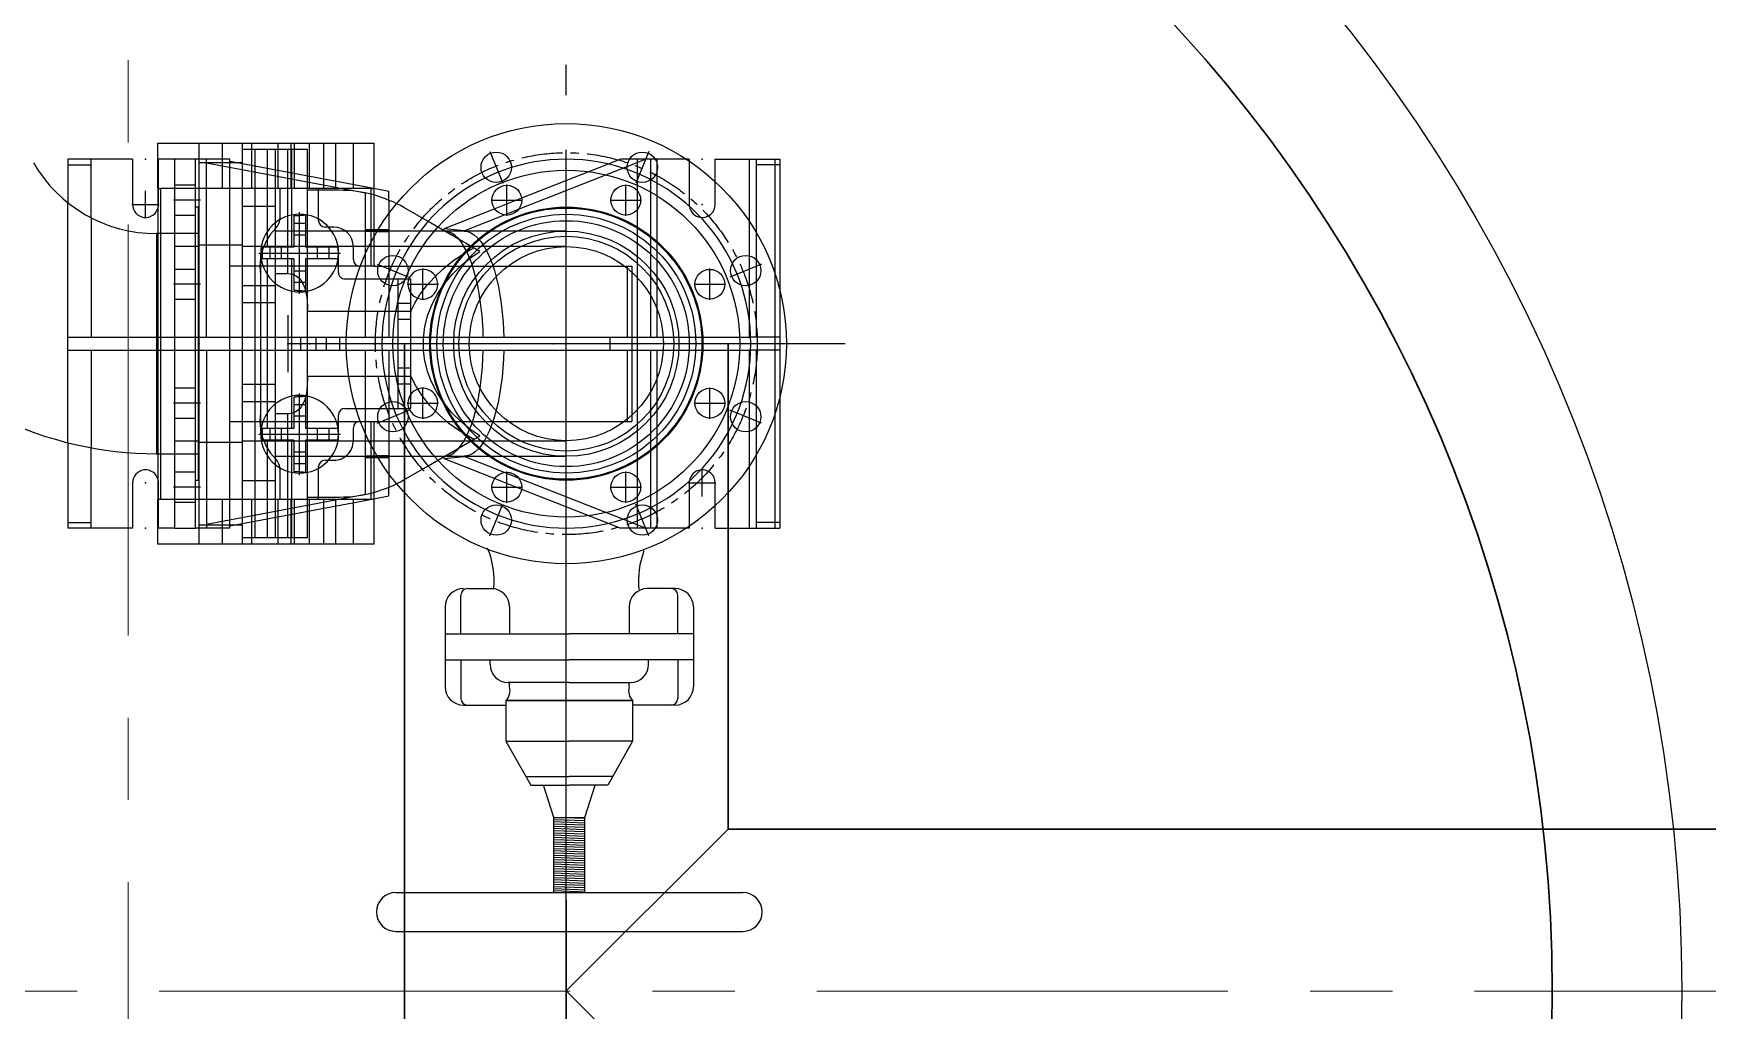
# Model space of a CAD drawing. Header units: millimetres. Extents: x 24859265 to 26550985, y 32092698 to 33532929.
# Drawn here: x 26247400 to 26248693, y 33023669 to 33024424 of the extents above; entities that cross this region are included whole.
import ezdxf

# ---------------------------------------------------------------- set-up
doc = ezdxf.new("R2010")
doc.units = ezdxf.units.MM
doc.linetypes.add('CENTER', pattern=[50.8, 31.75, -6.35, 6.35, -6.35])
doc.linetypes.add('осевая', pattern=[50.8, 31.75, -6.35, 6.35, -6.35])
for name, color, linetype in [('CL', 1, 'CENTER'), ('OUTLINE', 6, 'Continuous'), ('VIS', 7, 'Continuous')]:
    doc.layers.add(name, color=color, linetype=linetype)

msp = doc.modelspace()

# ---------------------------------------------------------------- linework, layer by layer
at = {"color": 1, "linetype": 'осевая', "lineweight": 15, "ltscale": 10}
for p, q in [((26247473.2024, 33024783.9169), (26247473.2024, 33022483.9169)), ((26245973.2024, 33023683.7967), (26248973.2024, 33023683.7967))]:
    msp.add_line(p, q, dxfattribs=at)
for p, q in [((26247496.1171, 33024338.9169), (26247663.1171, 33024338.9169)), ((26247496.1171, 33024303.9169), (26247496.1171, 33024338.9169)), ((26247528.1171, 33024028.9169), (26247528.1171, 33024338.9169)), ((26247546.1171, 33024303.9169), (26247546.1171, 33024338.9169)), ((26247561.6171, 33024028.9169), (26247561.6171, 33024338.9169)), ((26247568.6171, 33024303.9169), (26247568.6171, 33024338.9169)), ((26247589.1171, 33024303.9169), (26247589.1171, 33024338.9169)), ((26247599.1171, 33024303.9169), (26247599.1171, 33024338.9169)), ((26247601.6171, 33024303.9169), (26247601.6171, 33024338.9169)), ((26247613.1171, 33024303.9169), (26247613.1171, 33024338.9169)), ((26247624.3468, 33024303.9169), (26247624.3468, 33024338.9169)), ((26247633.6315, 33024303.9169), (26247633.6315, 33024338.9169)), ((26247647.1171, 33024303.9169), (26247647.1171, 33024338.9169)), ((26247663.1171, 33024303.9169), (26247663.1171, 33024338.9169)), ((26247476.6171, 33024326.4169), (26247426.6171, 33024326.4169)), ((26247426.6171, 33024326.4169), (26247426.6171, 33024292.8023)), ((26247444.6171, 33024281.164), (26247444.6171, 33024326.4169)), ((26247476.6171, 33024326.4169), (26247476.6171, 33024291.4169)), ((26247509.1171, 33024326.4169), (26247496.6171, 33024326.4169)), ((26247496.6171, 33024291.4169), (26247496.6171, 33024326.4169)), ((26247525.1171, 33024326.4169), (26247509.1171, 33024326.4169)), ((26247509.1171, 33024041.4169), (26247509.1171, 33024326.4169)), ((26247525.1171, 33024041.4169), (26247525.1171, 33024326.4169)), ((26247551.6171, 33024326.4169), (26247525.1171, 33024326.4169)), ((26247533.6171, 33024188.9169), (26247533.6171, 33024326.4169)), ((26247551.6171, 33024041.4169), (26247551.6171, 33024326.4169)), ((26247662.9142, 33024303.7816), (26247551.6171, 33024324.7641)), ((26247611.6171, 33024333.9169), (26247561.6171, 33024333.9169)), ((26247571.1529, 33024033.9169), (26247571.1529, 33024333.9169)), ((26247580.8122, 33024258.4169), (26247580.8122, 33024333.9169)), ((26247586.6171, 33024333.9169), (26247586.6171, 33024033.9169)), ((26247596.6171, 33024238.1848), (26247596.6171, 33024333.9169)), ((26247599.6171, 33024303.9169), (26247599.6171, 33024333.9169)), ((26247611.6171, 33024303.9169), (26247611.6171, 33024333.9169)), ((26247811.6171, 33024034.2919), (26247811.6171, 33024333.5419)), ((26247853.5142, 33024326.4169), (26247844.0539, 33024322.6761)), ((26247906.6171, 33024326.4169), (26247853.5142, 33024326.4169)), ((26247855.3108, 33024319.5529), (26247872.6694, 33024326.4169)), ((26247866.6171, 33024041.4169), (26247866.6171, 33024326.4169)), ((26247876.8357, 33024310.6165), (26247876.8357, 33024326.4169)), ((26247881.91, 33024307.8732), (26247881.91, 33024326.4169)), ((26247906.6171, 33024326.4169), (26247906.6171, 33024291.4169)), ((26247926.6171, 33024291.4169), (26247926.6171, 33024326.4169)), ((26247926.6171, 33024326.4169), (26247976.6171, 33024326.4169)), ((26247953.2171, 33024199.9073), (26247953.2171, 33024326.4169)), ((26247958.6171, 33024188.9169), (26247958.6171, 33024326.4169)), ((26247973.0171, 33024041.4169), (26247973.0171, 33024326.4169)), ((26247976.6171, 33024326.4169), (26247976.6171, 33024041.4169)), ((26247426.6171, 33024322.0305), (26247444.6171, 33024322.0305)), ((26247528.1171, 33024323.7601), (26247561.6171, 33024323.7601)), ((26247533.6171, 33024323.7277), (26247656.6171, 33024300.5389)), ((26247774.7545, 33024287.6989), (26247855.3108, 33024319.5529)), ((26247844.0539, 33024322.6761), (26247777.1069, 33024296.2036)), ((26247976.6171, 33024322.0305), (26247958.6171, 33024322.0305)), ((26247486.6171, 33024280.9169), (26247486.6171, 33024301.9169)), ((26247496.32, 33024303.9169), (26247496.1171, 33024303.9169)), ((26247496.32, 33024303.9169), (26247498.2658, 33024303.9169)), ((26247496.32, 33024063.9169), (26247496.32, 33024303.9169)), ((26247660.9684, 33024303.9169), (26247498.2658, 33024303.9169)), ((26247498.2658, 33024303.9169), (26247498.2658, 33024063.9169)), ((26247525.1171, 33024306.2825), (26247509.1171, 33024306.2825)), ((26247590.3171, 33024303.9169), (26247590.3171, 33024280.3499)), ((26247599.6171, 33024283.3108), (26247599.6171, 33024303.9169)), ((26247611.6171, 33024283.3108), (26247611.6171, 33024303.9169)), ((26247620.3171, 33024302.4169), (26247611.6171, 33024302.4169)), ((26247620.3171, 33024280.0686), (26247620.3171, 33024303.9169)), ((26247636.2389, 33024302.4169), (26247620.3171, 33024302.4169)), ((26247656.6171, 33024188.9169), (26247656.6171, 33024300.5389)), ((26247660.9684, 33024303.9169), (26247662.9142, 33024303.9169)), ((26247660.9684, 33024243.9169), (26247660.9684, 33024303.9169)), ((26247662.9142, 33024303.9169), (26247662.9142, 33024243.9169)), ((26247663.1171, 33024303.9169), (26247662.9142, 33024303.9169)), ((26247674.6171, 33024301.5753), (26247662.9142, 33024303.7816)), ((26247674.6171, 33024294.7593), (26247674.6171, 33024301.5753)), ((26247765.6951, 33024282.7075), (26247765.6951, 33024306.8575)), ((26247857.5391, 33024282.7075), (26247857.5391, 33024306.8575)), ((26247876.8357, 33024188.9169), (26247876.8357, 33024310.6165)), ((26247881.91, 33024188.9169), (26247881.91, 33024307.8732)), ((26247426.6171, 33024107.4105), (26247426.6171, 33024292.8023)), ((26247476.1171, 33024291.4169), (26247497.1171, 33024291.4169)), ((26247529.0671, 33024294.7825), (26247508.1671, 33024294.7825)), ((26247527.41, 33024289.4169), (26247525.1171, 33024289.4169)), ((26247528.1171, 33024288.7098), (26247527.41, 33024289.4169)), ((26247527.41, 33024078.4169), (26247527.41, 33024289.4169)), ((26247586.6171, 33024289.9169), (26247561.6171, 33024289.9169)), ((26247674.6171, 33024294.7593), (26247674.6171, 33024188.9169)), ((26247704.8385, 33024278.281), (26247686.2389, 33024289.0195)), ((26247756.3975, 33024288.0145), (26247717.3127, 33024272.5593)), ((26247753.6201, 33024294.7825), (26247777.7701, 33024294.7825)), ((26247777.1069, 33024296.2036), (26247756.3975, 33024288.0145)), ((26247763.9303, 33024283.4187), (26247774.7545, 33024287.6989)), ((26247845.4641, 33024294.7825), (26247869.6141, 33024294.7825)), ((26247444.6171, 33024281.164), (26247444.6171, 33024188.9169)), ((26247509.1171, 33024283.2825), (26247525.1171, 33024283.2825)), ((26247599.6171, 33024258.4169), (26247599.6171, 33024283.3108)), ((26247601.1171, 33024282.6535), (26247601.1171, 33024258.4169)), ((26247610.1171, 33024276.764), (26247601.1171, 33024276.764)), ((26247605.6171, 33024222.4169), (26247605.6171, 33024285.4169)), ((26247610.1171, 33024283.2943), (26247610.1171, 33024258.4169)), ((26247611.6171, 33024084.5231), (26247611.6171, 33024283.3108)), ((26247611.6171, 33024088.2169), (26247611.6171, 33024279.6169)), ((26247620.3171, 33024278.9169), (26247620.3171, 33024280.0686)), ((26247627.9778, 33024273.9169), (26247625.3171, 33024273.9169)), ((26247632.1171, 33024273.9169), (26247627.9778, 33024273.9169)), ((26247744.882, 33024255.1619), (26247704.8385, 33024278.281)), ((26247732.6272, 33024271.0407), (26247763.9303, 33024283.4187)), ((26247496.32, 33024268.9169), (26247495.0588, 33024268.9169)), ((26247495.0588, 33024268.9169), (26247495.0588, 33024098.9169)), ((26247528.1171, 33024268.9169), (26247496.32, 33024268.9169)), ((26247561.6171, 33024259.9169), (26247528.1171, 33024259.9169)), ((26247717.3127, 33024270.9169), (26247586.6171, 33024270.9169)), ((26247610.1171, 33024267.8133), (26247601.1171, 33024267.8133)), ((26247656.6171, 33024271.9988), (26247674.6171, 33024271.9988)), ((26247656.6171, 33024270.7731), (26247674.6171, 33024270.3759)), ((26247732.6272, 33024271.0407), (26247717.3127, 33024272.5593)), ((26247717.3127, 33024270.9169), (26247717.3127, 33024272.5593)), ((26247811.6171, 33024270.9169), (26247717.5934, 33024270.9169)), ((26247732.6272, 33024270.9169), (26247732.6272, 33024271.0407)), ((26247528.1171, 33024258.9169), (26247509.1171, 33024258.9169)), ((26247811.6171, 33024258.9169), (26247561.6171, 33024258.9169)), ((26247574.1171, 33024253.9169), (26247637.1171, 33024253.9169)), ((26247575.6171, 33024113.9169), (26247575.6171, 33024253.9169)), ((26247576.8022, 33024258.4169), (26247576.8022, 33024249.4169)), ((26247601.1171, 33024258.4169), (26247576.8022, 33024258.4169)), ((26247601.1171, 33024249.4169), (26247576.8022, 33024249.4169)), ((26247580.8122, 33024118.4169), (26247580.8122, 33024249.4169)), ((26247582.77, 33024249.4169), (26247582.77, 33024258.4169)), ((26247591.7207, 33024249.4169), (26247591.7207, 33024258.4169)), ((26247599.6171, 33024118.4169), (26247599.6171, 33024249.4169)), ((26247601.1171, 33024249.4169), (26247601.1171, 33024225.1804)), ((26247635.2777, 33024258.4169), (26247610.1171, 33024258.4169)), ((26247610.1171, 33024249.4169), (26247610.1171, 33024224.5396)), ((26247635.605, 33024249.4169), (26247610.1171, 33024249.4169)), ((26247619.5135, 33024249.4169), (26247619.5135, 33024258.4169)), ((26247628.4642, 33024249.4169), (26247628.4642, 33024258.4169)), ((26247635.605, 33024258.4169), (26247635.2777, 33024258.4169)), ((26247635.605, 33024254.7681), (26247635.605, 33024258.4169)), ((26247635.605, 33024249.4169), (26247635.605, 33024254.7681)), ((26247635.6171, 33024238.9169), (26247635.6171, 33024253.9169)), ((26247647.1171, 33024248.9169), (26247647.1171, 33024258.9169)), ((26247525.1171, 33024241.339), (26247509.1171, 33024241.339)), ((26247652.1171, 33024243.9169), (26247551.6171, 33024243.9169)), ((26247575.3171, 33024237.9169), (26247575.3171, 33024129.9169)), ((26247586.6171, 33024238.1848), (26247596.6171, 33024238.1848)), ((26247610.1171, 33024240.0206), (26247601.1171, 33024240.0206)), ((26247640.6171, 33024233.9169), (26247691.6171, 33024233.9169)), ((26247662.9142, 33024243.9169), (26247652.1171, 33024243.9169)), ((26247662.9142, 33024243.9169), (26247862.2495, 33024243.9169)), ((26247681.6171, 33024133.9169), (26247681.6171, 33024233.9169)), ((26247691.6171, 33024133.9169), (26247691.6171, 33024233.9169)), ((26247700.7516, 33024217.764), (26247700.7516, 33024241.914)), ((26247858.6098, 33024243.9169), (26247858.6098, 33024188.9169)), ((26247862.2495, 33024243.9169), (26247862.2495, 33024123.9169)), ((26247922.4826, 33024217.764), (26247922.4826, 33024241.914)), ((26247529.0671, 33024229.839), (26247508.1671, 33024229.839)), ((26247561.6171, 33024228.9169), (26247586.6171, 33024228.9169)), ((26247610.1171, 33024231.0699), (26247601.1171, 33024231.0699)), ((26247688.6766, 33024229.839), (26247712.8266, 33024229.839)), ((26247715.6176, 33024227.68), (26247717.8996, 33024230.8048)), ((26247910.4076, 33024229.839), (26247934.5576, 33024229.839)), ((26247509.1171, 33024218.339), (26247525.1171, 33024218.339)), ((26247586.6171, 33024215.4169), (26247561.6171, 33024215.4169)), ((26247611.6171, 33024208.9169), (26247691.5341, 33024208.9169)), ((26247681.1171, 33024208.9169), (26247692.1171, 33024208.9169)), ((26247691.6171, 33024214.9169), (26247681.6171, 33024214.9169)), ((26247596.6171, 33024205.9169), (26247596.6171, 33024161.9169)), ((26247681.6171, 33024202.9169), (26247691.6171, 33024202.9169)), ((26247953.2171, 33024188.9169), (26247953.2171, 33024199.9073)), ((26247426.6171, 33024188.9169), (26247954.0294, 33024188.9169)), ((26247606.6171, 33024178.9169), (26247606.6171, 33024188.9169)), ((26247618.3849, 33024178.9169), (26247618.3849, 33024188.9169)), ((26247626.4881, 33024178.9169), (26247626.4881, 33024188.9169)), ((26247636.6171, 33024178.9169), (26247636.6171, 33024188.9169)), ((26247845.3386, 33024188.9169), (26247845.3386, 33024178.9169)), ((26247976.6171, 33024188.9169), (26247954.0294, 33024188.9169)), ((26247426.6171, 33024178.9169), (26247954.0294, 33024178.9169)), ((26247444.6171, 33024178.9169), (26247444.6171, 33024103.4979)), ((26247533.6171, 33024178.9169), (26247533.6171, 33024041.4169)), ((26247656.6171, 33024067.2949), (26247656.6171, 33024178.9169)), ((26247674.6171, 33024178.9169), (26247674.6171, 33024073.0746)), ((26247858.6098, 33024178.9169), (26247858.6098, 33024123.9169)), ((26247876.8357, 33024057.2174), (26247876.8357, 33024178.9169)), ((26247881.91, 33024059.9607), (26247881.91, 33024178.9169)), ((26247953.2171, 33024167.9266), (26247953.2171, 33024178.9169)), ((26247976.6171, 33024178.9169), (26247954.0294, 33024178.9169)), ((26247958.6171, 33024041.4169), (26247958.6171, 33024178.9169)), ((26247611.6171, 33024158.9169), (26247691.5341, 33024158.9169)), ((26247681.1171, 33024158.9169), (26247692.1171, 33024158.9169)), ((26247691.6171, 33024164.9169), (26247681.6171, 33024164.9169)), ((26247953.2171, 33024041.4169), (26247953.2171, 33024167.9266)), ((26247525.1171, 33024149.4949), (26247509.1171, 33024149.4949)), ((26247586.6171, 33024152.4169), (26247561.6171, 33024152.4169)), ((26247605.6171, 33024082.4169), (26247605.6171, 33024145.4169)), ((26247610.1171, 33024143.2943), (26247610.1171, 33024118.4169)), ((26247681.6171, 33024152.9169), (26247691.6171, 33024152.9169)), ((26247700.7516, 33024125.9199), (26247700.7516, 33024150.0699)), ((26247922.4826, 33024125.9199), (26247922.4826, 33024150.0699)), ((26247529.0671, 33024137.9949), (26247508.1671, 33024137.9949)), ((26247586.6171, 33024138.9169), (26247561.6171, 33024138.9169)), ((26247601.1171, 33024142.6535), (26247601.1171, 33024118.4169)), ((26247610.1171, 33024136.764), (26247601.1171, 33024136.764)), ((26247640.6171, 33024133.9169), (26247691.6171, 33024133.9169)), ((26247688.6766, 33024137.9949), (26247712.8266, 33024137.9949)), ((26247910.4076, 33024137.9949), (26247934.5576, 33024137.9949)), ((26247509.1171, 33024126.4949), (26247525.1171, 33024126.4949)), ((26247551.6171, 33024123.9169), (26247652.1171, 33024123.9169)), ((26247576.8022, 33024118.4169), (26247576.8022, 33024109.4169)), ((26247601.1171, 33024118.4169), (26247576.8022, 33024118.4169)), ((26247582.77, 33024109.4169), (26247582.77, 33024118.4169)), ((26247596.6171, 33024129.6491), (26247586.6171, 33024129.6491)), ((26247591.7207, 33024109.4169), (26247591.7207, 33024118.4169)), ((26247596.6171, 33024033.9169), (26247596.6171, 33024129.6491)), ((26247610.1171, 33024127.8133), (26247601.1171, 33024127.8133)), ((26247635.605, 33024118.4169), (26247610.1171, 33024118.4169)), ((26247619.5135, 33024109.4169), (26247619.5135, 33024118.4169)), ((26247628.4642, 33024109.4169), (26247628.4642, 33024118.4169)), ((26247635.605, 33024113.0657), (26247635.605, 33024118.4169)), ((26247635.6171, 33024113.9169), (26247635.6171, 33024128.9169)), ((26247647.1171, 33024108.9169), (26247647.1171, 33024118.9169)), ((26247652.1171, 33024123.9169), (26247662.9142, 33024123.9169)), ((26247660.9684, 33024063.9169), (26247660.9684, 33024123.9169)), ((26247662.9142, 33024123.9169), (26247862.2495, 33024123.9169)), ((26247662.9142, 33024123.9169), (26247662.9142, 33024063.9169)), ((26247426.6171, 33024107.4105), (26247426.6171, 33024041.4169)), ((26247509.1171, 33024108.9169), (26247528.1171, 33024108.9169)), ((26247528.1171, 33024107.9169), (26247561.6171, 33024107.9169)), ((26247561.6171, 33024108.9169), (26247811.6171, 33024108.9169)), ((26247574.1171, 33024113.9169), (26247637.1171, 33024113.9169)), ((26247601.1171, 33024109.4169), (26247576.8022, 33024109.4169)), ((26247580.8122, 33024033.9169), (26247580.8122, 33024109.4169)), ((26247599.6171, 33024084.5231), (26247599.6171, 33024109.4169)), ((26247601.1171, 33024109.4169), (26247601.1171, 33024085.1804)), ((26247635.2777, 33024109.4169), (26247610.1171, 33024109.4169)), ((26247610.1171, 33024109.4169), (26247610.1171, 33024084.5396)), ((26247635.605, 33024109.4169), (26247635.2777, 33024109.4169)), ((26247635.605, 33024109.4169), (26247635.605, 33024113.0657)), ((26247704.8385, 33024089.5529), (26247744.882, 33024112.672)), ((26247444.6171, 33024041.4169), (26247444.6171, 33024103.4979)), ((26247495.0588, 33024098.9169), (26247496.32, 33024098.9169)), ((26247496.32, 33024098.9169), (26247528.1171, 33024098.9169)), ((26247586.6171, 33024096.9169), (26247717.3127, 33024096.9169)), ((26247610.1171, 33024100.0206), (26247601.1171, 33024100.0206)), ((26247625.3171, 33024093.9169), (26247627.9778, 33024093.9169)), ((26247627.9778, 33024093.9169), (26247632.1171, 33024093.9169)), ((26247674.6171, 33024097.458), (26247656.6171, 33024097.0607)), ((26247674.6171, 33024095.8351), (26247656.6171, 33024095.8351)), ((26247717.3127, 33024095.2745), (26247717.3127, 33024096.9169)), ((26247717.3127, 33024095.2745), (26247732.6272, 33024096.7932)), ((26247717.3127, 33024095.2745), (26247756.3975, 33024079.8194)), ((26247717.5934, 33024096.9169), (26247732.6272, 33024096.9169)), ((26247732.6272, 33024096.7932), (26247732.6272, 33024096.9169)), ((26247763.9303, 33024084.4152), (26247732.6272, 33024096.7932)), ((26247732.6721, 33024096.9169), (26247811.6171, 33024096.9169)), ((26247525.1171, 33024084.5514), (26247509.1171, 33024084.5514)), ((26247527.41, 33024078.4169), (26247528.1171, 33024079.124)), ((26247590.3171, 33024087.484), (26247590.3171, 33024063.9169)), ((26247599.6171, 33024063.9169), (26247599.6171, 33024084.5231)), ((26247610.1171, 33024091.0699), (26247601.1171, 33024091.0699)), ((26247611.6171, 33024063.9169), (26247611.6171, 33024084.5231)), ((26247620.3171, 33024087.7653), (26247620.3171, 33024088.9169)), ((26247620.3171, 33024063.9169), (26247620.3171, 33024087.7653)), ((26247686.2389, 33024078.8144), (26247704.8385, 33024089.5529)), ((26247756.3975, 33024079.8194), (26247777.1069, 33024071.6303)), ((26247774.7545, 33024080.135), (26247763.9303, 33024084.4152)), ((26247765.6951, 33024060.9764), (26247765.6951, 33024085.1264)), ((26247855.3108, 33024048.281), (26247774.7545, 33024080.135)), ((26247857.5391, 33024060.9764), (26247857.5391, 33024085.1264)), ((26247916.6171, 33024065.9169), (26247916.6171, 33024086.9169)), ((26247476.6171, 33024076.4169), (26247476.6171, 33024041.4169)), ((26247496.6171, 33024041.4169), (26247496.6171, 33024076.4169)), ((26247529.0671, 33024073.0514), (26247508.1671, 33024073.0514)), ((26247525.1171, 33024078.4169), (26247527.41, 33024078.4169)), ((26247656.6171, 33024067.2949), (26247533.6171, 33024044.1062)), ((26247586.6171, 33024077.9169), (26247561.6171, 33024077.9169)), ((26247662.9142, 33024064.0522), (26247674.6171, 33024066.2585)), ((26247674.6171, 33024066.2585), (26247674.6171, 33024073.0746)), ((26247753.6201, 33024073.0514), (26247777.7701, 33024073.0514)), ((26247777.1069, 33024071.6303), (26247844.0539, 33024045.1578)), ((26247845.4641, 33024073.0514), (26247869.6141, 33024073.0514)), ((26247906.1171, 33024076.4169), (26247927.1171, 33024076.4169)), ((26247906.6171, 33024076.4169), (26247906.6171, 33024041.4169)), ((26247926.6171, 33024041.4169), (26247926.6171, 33024076.4169)), ((26247496.1171, 33024063.9169), (26247496.32, 33024063.9169)), ((26247496.1171, 33024028.9169), (26247496.1171, 33024063.9169)), ((26247496.32, 33024063.9169), (26247498.2658, 33024063.9169)), ((26247498.2658, 33024063.9169), (26247660.9684, 33024063.9169)), ((26247509.1171, 33024061.5514), (26247525.1171, 33024061.5514)), ((26247546.1171, 33024028.9169), (26247546.1171, 33024063.9169)), ((26247551.6171, 33024043.0698), (26247662.9142, 33024064.0522)), ((26247568.6171, 33024028.9169), (26247568.6171, 33024063.9169)), ((26247589.1171, 33024028.9169), (26247589.1171, 33024063.9169)), ((26247599.1171, 33024028.9169), (26247599.1171, 33024063.9169)), ((26247599.6171, 33024033.9169), (26247599.6171, 33024063.9169)), ((26247601.6171, 33024028.9169), (26247601.6171, 33024063.9169)), ((26247611.6171, 33024065.4169), (26247620.3171, 33024065.4169)), ((26247611.6171, 33024033.9169), (26247611.6171, 33024063.9169)), ((26247613.1171, 33024028.9169), (26247613.1171, 33024063.9169)), ((26247620.3171, 33024065.4169), (26247636.2389, 33024065.4169)), ((26247624.3468, 33024028.9169), (26247624.3468, 33024063.9169)), ((26247633.6315, 33024028.9169), (26247633.6315, 33024063.9169)), ((26247647.1171, 33024028.9169), (26247647.1171, 33024063.9169)), ((26247660.9684, 33024063.9169), (26247662.9142, 33024063.9169)), ((26247662.9142, 33024063.9169), (26247663.1171, 33024063.9169)), ((26247663.1171, 33024028.9169), (26247663.1171, 33024063.9169)), ((26247876.8357, 33024041.4169), (26247876.8357, 33024057.2174)), ((26247881.91, 33024041.4169), (26247881.91, 33024059.9607)), ((26247426.6171, 33024045.8034), (26247444.6171, 33024045.8034)), ((26247476.6171, 33024041.4169), (26247426.6171, 33024041.4169)), ((26247509.1171, 33024041.4169), (26247496.6171, 33024041.4169)), ((26247509.1171, 33024041.4169), (26247525.1171, 33024041.4169)), ((26247551.6171, 33024041.4169), (26247525.1171, 33024041.4169)), ((26247528.1171, 33024044.0738), (26247561.6171, 33024044.0738)), ((26247844.0539, 33024045.1578), (26247853.5142, 33024041.4169)), ((26247906.6171, 33024041.4169), (26247853.5142, 33024041.4169)), ((26247872.6694, 33024041.4169), (26247855.3108, 33024048.281)), ((26247926.6171, 33024041.4169), (26247976.6171, 33024041.4169)), ((26247976.6171, 33024045.8034), (26247958.6171, 33024045.8034)), ((26247663.1171, 33024028.9169), (26247496.1171, 33024028.9169)), ((26247611.6171, 33024033.9169), (26247561.6171, 33024033.9169))]:
    msp.add_line(p, q)
at = {"lineweight": 30}
for p, q in [((26247686.6171, 33024183.9169), (26247686.6171, 33023183.9169)), ((26247936.6171, 33024183.9169), (26247936.6171, 33023808.9169)), ((26247936.6171, 33023808.9169), (26247811.6171, 33023683.9169)), ((26248907.0213, 33023808.9169), (26247936.6171, 33023808.9169)), ((26247811.6171, 33023683.9169), (26247936.6171, 33023558.9169))]:
    msp.add_line(p, q, dxfattribs=at)
at = {"lineweight": 20}
msp.add_line((26247811.6171, 33024183.9169), (26247811.6171, 33023183.9169), dxfattribs=at)
at = {"color": 7}
for p, q in [((26247730.2009, 33023959.7261), (26247730.2009, 33023989.6843)), ((26247735.2009, 33023994.6843), (26247753.746, 33023994.6843)), ((26247892.6497, 33023994.6843), (26247874.1047, 33023994.6843)), ((26247895.7648, 33023994.6843), (26247893.0917, 33023994.6843)), ((26247897.6497, 33023959.7261), (26247897.6497, 33023989.6843)), ((26247718.0858, 33023980.6843), (26247718.0858, 33023918.7499)), ((26247767.746, 33023980.6843), (26247767.746, 33023959.7261)), ((26247860.1047, 33023980.6843), (26247860.1047, 33023959.7261)), ((26247909.7648, 33023980.6843), (26247909.7648, 33023918.7499)), ((26247718.0858, 33023959.7261), (26247813.9253, 33023959.7261)), ((26247909.7648, 33023959.7261), (26247813.9253, 33023959.7261)), ((26247718.0858, 33023939.708), (26247813.9253, 33023939.708)), ((26247730.2009, 33023939.708), (26247730.2009, 33023909.7499)), ((26247752.6883, 33023936.203), (26247752.6883, 33023939.708)), ((26247909.7648, 33023939.708), (26247813.9253, 33023939.708)), ((26247875.1623, 33023936.203), (26247875.1623, 33023939.708)), ((26247897.6497, 33023939.708), (26247897.6497, 33023909.7499)), ((26247774.3669, 33023922.203), (26247766.6883, 33023922.203)), ((26247767.746, 33023918.7499), (26247767.746, 33023922.203)), ((26247813.9253, 33023922.203), (26247774.3669, 33023922.203)), ((26247813.9253, 33023922.203), (26247853.4838, 33023922.203)), ((26247853.4838, 33023922.203), (26247861.1623, 33023922.203)), ((26247860.1047, 33023918.7499), (26247860.1047, 33023922.203)), ((26247732.0858, 33023904.7499), (26247764.9829, 33023904.7499)), ((26247764.9829, 33023908.1421), (26247813.9253, 33023908.1421)), ((26247813.9253, 33023908.1421), (26247764.9829, 33023908.1421)), ((26247764.9829, 33023908.1421), (26247764.9829, 33023876.8002)), ((26247862.8677, 33023908.1421), (26247813.9253, 33023908.1421)), ((26247813.9253, 33023908.1421), (26247862.8677, 33023908.1421)), ((26247862.8677, 33023908.1421), (26247862.8677, 33023876.8002)), ((26247895.7648, 33023904.7499), (26247862.8677, 33023904.7499)), ((26247764.9829, 33023876.8002), (26247784.214, 33023842.8791)), ((26247764.9829, 33023876.8002), (26247813.9253, 33023876.8002)), ((26247862.8677, 33023876.8002), (26247813.9253, 33023876.8002)), ((26247862.8677, 33023876.8002), (26247843.6366, 33023842.8791)), ((26247780.4, 33023849.6065), (26247813.9253, 33023849.6065)), ((26247847.4506, 33023849.6065), (26247813.9253, 33023849.6065)), ((26247784.214, 33023842.8791), (26247813.9253, 33023842.8791)), ((26247801.9253, 33023817.8993), (26247793.9856, 33023842.8791)), ((26247843.6366, 33023842.8791), (26247813.9253, 33023842.8791)), ((26247825.9253, 33023817.9169), (26247833.865, 33023842.8791)), ((26247801.9253, 33023759.9169), (26247801.9253, 33023817.9169)), ((26247801.9253, 33023817.9169), (26247825.9253, 33023817.9169)), ((26247825.9253, 33023817.0375), (26247801.9253, 33023817.8993)), ((26247825.9253, 33023815.314), (26247801.9253, 33023816.1757)), ((26247825.9253, 33023813.5904), (26247801.9253, 33023814.4522)), ((26247825.9253, 33023811.8669), (26247801.9253, 33023812.7287)), ((26247825.9253, 33023810.1434), (26247801.9253, 33023811.0052)), ((26247825.9253, 33023808.4199), (26247801.9253, 33023809.2816)), ((26247825.9253, 33023806.6963), (26247801.9253, 33023807.5581)), ((26247825.9253, 33023759.9169), (26247825.9253, 33023817.9169)), ((26247825.9563, 33023794.6316), (26247801.9563, 33023795.4934)), ((26247825.9872, 33023804.9728), (26247801.9872, 33023805.8346)), ((26247825.9872, 33023803.2493), (26247801.9872, 33023804.111)), ((26247825.9872, 33023801.5257), (26247801.9872, 33023802.3875)), ((26247825.9872, 33023799.8022), (26247801.9872, 33023800.664)), ((26247825.9872, 33023798.0787), (26247801.9872, 33023798.9405)), ((26247825.9872, 33023796.3552), (26247801.9872, 33023797.2169)), ((26247825.9563, 33023792.9081), (26247801.9563, 33023793.7699)), ((26247825.9563, 33023791.1846), (26247801.9563, 33023792.0463)), ((26247825.9563, 33023789.461), (26247801.9563, 33023790.3228)), ((26247825.9563, 33023787.7375), (26247801.9563, 33023788.5993)), ((26247825.9563, 33023786.014), (26247801.9563, 33023786.8758)), ((26247825.9563, 33023784.2905), (26247801.9563, 33023785.1522)), ((26247825.9563, 33023782.5669), (26247801.9563, 33023783.4287)), ((26247825.9563, 33023780.8434), (26247801.9563, 33023781.7052)), ((26247825.9253, 33023775.6728), (26247801.9253, 33023776.5346)), ((26247825.9253, 33023773.9493), (26247801.9253, 33023774.8111)), ((26247825.9253, 33023772.2258), (26247801.9253, 33023773.0875)), ((26247825.9253, 33023770.5022), (26247801.9253, 33023771.364)), ((26247825.9253, 33023768.7787), (26247801.9253, 33023769.6405)), ((26247825.9563, 33023779.1199), (26247801.9563, 33023779.9816)), ((26247825.9563, 33023777.3963), (26247801.9563, 33023778.2581)), ((26247679.9253, 33023759.9169), (26247947.9253, 33023759.9169)), ((26247825.9253, 33023767.0122), (26247801.9253, 33023767.874)), ((26247825.9253, 33023765.2887), (26247801.9253, 33023766.1505)), ((26247825.9253, 33023763.5652), (26247801.9253, 33023764.4269)), ((26247825.9253, 33023761.8416), (26247801.9253, 33023762.7034)), ((26247825.9253, 33023760.2926), (26247801.9253, 33023761.1544)), ((26247679.9253, 33023729.9169), (26247947.9253, 33023729.9169))]:
    msp.add_line(p, q, dxfattribs=at)
for points in [[(26247610.1171, 33024283.2943), (26247609.5708, 33024283.2004), (26247608.9488, 33024283.1119), (26247608.2557, 33024283.0294), (26247607.4969, 33024282.9536), (26247606.6781, 33024282.8851), (26247605.8056, 33024282.8243), (26247604.886, 33024282.7717), (26247603.9263, 33024282.7277), (26247602.9338, 33024282.6927), (26247601.9161, 33024282.667), (26247601.1171, 33024282.6535)], [(26247747.4703, 33024188.9169), (26247747.278, 33024194.9327), (26247746.5822, 33024205.4746), (26247745.422, 33024215.8415), (26247744.386, 33024222.5836), (26247743.2008, 33024228.8328), (26247741.8233, 33024234.8569), (26247740.2673, 33024240.5629), (26247738.5276, 33024245.9409), (26247736.6933, 33024250.7371), (26247734.7168, 33024255.105), (26247732.5783, 33024259.0592), (26247730.3177, 33024262.4981), (26247728.0205, 33024265.3109), (26247725.6361, 33024267.5786), (26247723.1443, 33024269.2967), (26247720.5942, 33024270.4079), (26247717.3127, 33024270.9169)], [(26247732.6272, 33024270.9169), (26247735.2461, 33024270.608), (26247737.8649, 33024269.6704), (26247740.5026, 33024268.0639), (26247743.1026, 33024265.7872), (26247745.5403, 33024262.9706), (26247747.9044, 33024259.5345), (26247750.2094, 33024255.4178), (26247752.3972, 33024250.6799), (26247754.3008, 33024245.7516), (26247756.067, 33024240.3288), (26247757.7023, 33024234.3433), (26247759.1611, 33024227.907), (26247760.3421, 33024221.5655), (26247761.3432, 33024214.9085), (26247762.1634, 33024207.8699), (26247762.7751, 33024200.5934), (26247763.2888, 33024188.9169)], [(26247691.5341, 33024208.9169), (26247694.6661, 33024215.2455), (26247698.3379, 33024221.279), (26247703.7016, 33024228.5445), (26247709.7031, 33024235.2958), (26247716.4572, 33024241.7089), (26247723.7096, 33024247.5539), (26247731.7551, 33024253.0376), (26247740.2162, 33024257.8556)], [(26247717.8996, 33024230.8048), (26247717.9535, 33024230.8726), (26247723.9726, 33024237.9953), (26247730.6242, 33024244.503), (26247737.5249, 33024250.1375), (26247744.882, 33024255.1619)], [(26247596.6171, 33024238.1848), (26247600.1774, 33024237.6433), (26247603.273, 33024236.1735), (26247605.1032, 33024234.7118), (26247606.6266, 33024233.0058), (26247608.4669, 33024229.9847), (26247609.7579, 33024226.6766), (26247611.107, 33024220.1519), (26247611.577, 33024213.2537), (26247611.6171, 33024209.9938)], [(26247601.1171, 33024225.1804), (26247602.1491, 33024225.1619), (26247603.1617, 33024225.134), (26247604.1475, 33024225.0969), (26247605.0987, 33024225.051), (26247606.0082, 33024224.9965), (26247606.8691, 33024224.9339), (26247607.6748, 33024224.8636), (26247608.4191, 33024224.7863), (26247609.0965, 33024224.7024), (26247609.7017, 33024224.6126), (26247610.1171, 33024224.5396)], [(26247715.452, 33024140.3917), (26247711.6697, 33024146.3379), (26247707.2533, 33024155.0487), (26247704.4089, 33024162.6949), (26247702.3988, 33024170.6249), (26247701.3019, 33024178.7032), (26247701.2281, 33024187.967), (26247702.3814, 33024197.16), (26247704.7572, 33024206.2181), (26247708.241, 33024214.9529), (26247712.6872, 33024223.2068), (26247715.6176, 33024227.68)], [(26247717.3127, 33024096.9169), (26247719.8474, 33024097.2202), (26247722.3822, 33024098.1381), (26247724.9354, 33024099.707), (26247727.4518, 33024101.9241), (26247729.8101, 33024104.658), (26247732.0979, 33024107.9838), (26247734.3288, 33024111.9559), (26247736.449, 33024116.5153), (26247738.3305, 33024121.3382), (26247740.0791, 33024126.6434), (26247741.7017, 33024132.4941), (26247743.1551, 33024138.7826), (26247744.3573, 33024145.0837), (26247745.3823, 33024151.7029), (26247746.2295, 33024158.7043), (26247746.8716, 33024165.9475), (26247747.2544, 33024172.3801), (26247747.4703, 33024178.9169)], [(26247763.2888, 33024178.9169), (26247763.0439, 33024171.8266), (26247762.6029, 33024164.8919), (26247761.957, 33024157.9919), (26247761.1095, 33024151.227), (26247760.0543, 33024144.6017), (26247758.8516, 33024138.4528), (26247757.4602, 33024132.5336), (26247755.8948, 33024126.934), (26247754.1508, 33024121.6624), (26247752.3016, 33024116.9277), (26247750.3132, 33024112.6212), (26247748.1669, 33024108.7276), (26247745.9024, 33024105.3425), (26247743.5722, 33024102.536), (26247741.1561, 33024100.2753), (26247738.6348, 33024098.5621), (26247736.057, 33024097.4481), (26247732.6272, 33024096.9169)], [(26247611.6171, 33024157.8401), (26247611.4654, 33024151.575), (26247610.8007, 33024145.5138), (26247609.3085, 33024139.8337), (26247607.1747, 33024135.5925), (26247605.6711, 33024133.6962), (26247603.8294, 33024132.0488), (26247600.6798, 33024130.3592), (26247597.5096, 33024129.6824), (26247596.6171, 33024129.6491)], [(26247740.2162, 33024109.9782), (26247729.016, 33024116.557), (26247720.9697, 33024122.3775), (26247713.4437, 33024128.8554), (26247706.3004, 33024136.2199), (26247699.9228, 33024144.2524), (26247695.374, 33024151.3326), (26247691.5341, 33024158.9169)], [(26247610.1171, 33024143.2943), (26247609.5708, 33024143.2004), (26247608.9488, 33024143.1119), (26247608.2557, 33024143.0294), (26247607.4969, 33024142.9536), (26247606.6781, 33024142.8851), (26247605.8056, 33024142.8243), (26247604.886, 33024142.7717), (26247603.9263, 33024142.7277), (26247602.9338, 33024142.6927), (26247601.9161, 33024142.667), (26247601.1171, 33024142.6535)], [(26247744.882, 33024112.672), (26247737.1477, 33024117.9812), (26247729.9085, 33024123.9771), (26247723.2681, 33024130.6006), (26247717.0605, 33024138.1525), (26247715.452, 33024140.3917)], [(26247601.1171, 33024085.1804), (26247602.1491, 33024085.1619), (26247603.1617, 33024085.134), (26247604.1475, 33024085.0969), (26247605.0987, 33024085.051), (26247606.0082, 33024084.9965), (26247606.8691, 33024084.9339), (26247607.6748, 33024084.8636), (26247608.4191, 33024084.7863), (26247609.0965, 33024084.7024), (26247609.7017, 33024084.6126), (26247610.1171, 33024084.5396)]]:
    msp.add_lwpolyline(points)
at = {"ltscale": 10}
msp.add_circle((26247473.2024, 33023683.9169), 1200, dxfattribs=at)
at = {"lineweight": 30}
msp.add_circle((26247473.2024, 33023683.9169), 1100, dxfattribs=at)
for centre, radius in [((26247765.6951, 33024294.7825), 11.5), ((26247857.5391, 33024294.7825), 11.5), ((26247811.6171, 33024183.9169), 105.5), ((26247811.6171, 33024183.9169), 104.7929), ((26247811.6171, 33024183.9169), 95), ((26247811.6171, 33024183.9169), 87), ((26247811.6171, 33024183.9169), 83), ((26247811.6171, 33024183.9169), 75), ((26247922.4826, 33024229.839), 11.5), ((26247922.4826, 33024137.9949), 11.5), ((26247765.6951, 33024073.0514), 11.5), ((26247857.5391, 33024073.0514), 11.5)]:
    msp.add_circle(centre, radius)
for centre, radius, start, end in [((26247811.6171, 33024183.9169), 142.5, 200.5409775, 159.4590225), ((26247495.0588, 33024378.9169), 110, 210.2502893, 270), ((26247636.2389, 33024202.4169), 100, 74.5288517, 90), ((26247636.2389, 33024202.4169), 100, 60, 74.5288517), ((26247486.6171, 33024291.4169), 10, 180, 345.9989218), ((26247486.6171, 33024291.4169), 10, 345.9989218, 0), ((26247916.6171, 33024291.4169), 10, 180, 187.8820878), ((26247916.6171, 33024291.4169), 10, 187.8820878, 263.465986), ((26247916.6171, 33024291.4169), 10, 263.465986, 0), ((26247605.6171, 33024253.9169), 30, 0, 180), ((26247616.9516, 33024243.4458), 42, 134.7899397, 169.7867879), ((26247580.3171, 33024280.3499), 10, 314.7899371, 356.3310345), ((26247580.3171, 33024280.3499), 10, 356.3310345, 0), ((26247625.3171, 33024278.9169), 5, 180, 270), ((26247632.1171, 33024258.9169), 15, 0.0000009, 90), ((26247616.9516, 33024243.4458), 42, 169.7867879, 187.5643652), ((26247605.6171, 33024253.9169), 30, 180, 0), ((26247652.1171, 33024248.9169), 5, 180, 270), ((26247640.6171, 33024238.9169), 5, 179.9999991, 270), ((26247811.6171, 33024183.9169), 142.5, 159.4590225, 200.5409775), ((26247700.7516, 33024229.839), 11.5, 159.2305991, 217.4107613), ((26247700.7516, 33024229.839), 11.5, 217.4107613, 159.2305991), ((26247605.6171, 33024113.9169), 30, 0, 180), ((26247700.7516, 33024137.9949), 11.5, 142.5892387, 200.7694009), ((26247700.7516, 33024137.9949), 11.5, 200.7694009, 142.5892387), ((26247640.6171, 33024128.9169), 5, 90, 179.9999991), ((26247495.0588, 33024378.9169), 280, 244.0820728, 270), ((26247616.9516, 33024124.3881), 42, 172.4356348, 190.2132121), ((26247652.1171, 33024118.9169), 5, 90, 180), ((26247616.9516, 33024124.3881), 42, 190.2132121, 225.2100606), ((26247605.6171, 33024113.9169), 30, 180, 0), ((26247632.1171, 33024108.9169), 15, 270, 0.0000009), ((26247580.3171, 33024087.484), 10, 3.6689655, 45.2100606), ((26247625.3171, 33024088.9169), 5, 90, 180), ((26247486.6171, 33024076.4169), 10, 14.0010782, 180), ((26247486.6171, 33024076.4169), 10, 0, 14.0010782), ((26247580.3171, 33024087.484), 10, 0, 3.6689655), ((26247636.2389, 33024165.4169), 100, 285.4711483, 300), ((26247916.6171, 33024076.4169), 10, 96.534014, 172.1179122), ((26247916.6171, 33024076.4169), 10, 0, 96.534014), ((26247636.2389, 33024165.4169), 100, 270, 285.4711483), ((26247916.6171, 33024076.4169), 10, 172.1179122, 180)]:
    msp.add_arc(centre, radius, start, end)
at = {"color": 7}
for centre, radius, start, end in [((26247690.5212, 33024000.9887), 65.3197, 353.9368497, 22.56656), ((26247932.713, 33024000.9887), 65.3197, 159.3809596, 186.0631503), ((26247732.0858, 33023980.6843), 14, 90, 180), ((26247735.2009, 33023989.6843), 5, 90, 180), ((26247753.746, 33023980.6843), 14, 0, 90), ((26247874.1047, 33023980.6843), 14, 90, 180), ((26247892.6497, 33023989.6843), 5, 0, 90), ((26247895.7648, 33023980.6843), 14, 0, 90), ((26247766.6883, 33023936.203), 14, 180, 270), ((26247861.1623, 33023936.203), 14, 270, 0), ((26247732.0858, 33023918.7499), 14, 180, 270), ((26247757.0578, 33023915.8701), 11.0693, 315.7211064, 15.0792467), ((26247870.7928, 33023915.8701), 11.0693, 164.9207533, 224.2788936), ((26247895.7648, 33023918.7499), 14, 270, 0), ((26247735.2009, 33023909.7499), 5, 180, 270), ((26247892.6497, 33023909.7499), 5, 270, 0), ((26247679.9253, 33023744.9169), 15, 90, 270), ((26247947.9253, 33023744.9169), 15, 270, 90)]:
    msp.add_arc(centre, radius, start, end, dxfattribs=at)
for p in [(26247486.6171, 33024326.4169, -214), (26247528.1171, 33024326.4169, 166), (26247916.6171, 33024326.4169, -214), (26247486.6171, 33024291.4169, -214), (26247916.6171, 33024291.4169, -214), (26247528.1171, 33024183.9169, 166), (26247528.1171, 33024183.9169, 166), (26247528.1171, 33024183.9169, 166), (26247561.6171, 33024183.9169, 166), (26247561.6171, 33024183.9169, 166), (26247596.6171, 33024183.9169, 63), (26247605.6171, 33024183.9169, 297), (26247605.6171, 33024183.9169, 3297), (26247613.6171, 33024183.9169, 166), (26247663.1171, 33024183.9169, 374), (26247669.1171, 33024183.9169, 416), (26247801.6171, 33024183.9169, 3297), (26247811.6171, 33024183.9169, 416), (26247811.6171, 33024183.9169, 416), (26247811.6171, 33024183.9169, 3297), (26247954.1171, 33024183.9169, 416), (26247976.6171, 33024183.9169, -214), (26247486.6171, 33024076.4169, -214), (26247916.6171, 33024076.4169, -214), (26247486.6171, 33024041.4169, -214), (26247528.1171, 33024041.4169, 166), (26247916.6171, 33024041.4169, -214)]:
    msp.add_point(p)
at = {"layer": 'CL', "color": 7, "ltscale": 20}
for p, q in [((26247811.6171, 33023613.9088), (26247811.6171, 33024399.3097)), ((26248027.0098, 33024183.9169), (26247596.2244, 33024183.9169)), ((26247811.6171, 33023753.925), (26247811.6171, 33022968.5242))]:
    msp.add_line(p, q, dxfattribs=at)
at = {"layer": 'CL', "color": 7}
for p, q in [((26247752.4777, 33024332.2646), (26247762.5744, 33024307.8891)), ((26247875.3729, 33024332.2646), (26247865.2763, 33024307.8891)), ((26247665.5777, 33024245.3645), (26247689.9532, 33024235.2679)), ((26247962.2729, 33024245.3645), (26247937.8975, 33024235.2679)), ((26247665.5777, 33024122.4693), (26247689.9532, 33024132.566)), ((26247962.2729, 33024122.4693), (26247937.8975, 33024132.566)), ((26247752.4777, 33024035.5693), (26247762.5744, 33024059.9448)), ((26247875.3729, 33024035.5693), (26247865.2763, 33024059.9448))]:
    msp.add_line(p, q, dxfattribs=at)
at = {"layer": 'CL', "color": 252}
msp.add_circle((26247811.6171, 33024183.9169), 147.5, dxfattribs=at)
at = {"layer": 'OUTLINE', "color": 7}
for centre, radius in [((26247811.6171, 33024183.9169), 170), ((26247757.4795, 33024320.1892), 11.75), ((26247870.3711, 33024320.1892), 11.75), ((26247677.6531, 33024240.3627), 11.75), ((26247950.1975, 33024240.3627), 11.75), ((26247677.6531, 33024127.4711), 11.75), ((26247950.1975, 33024127.4711), 11.75), ((26247757.4795, 33024047.6447), 11.75), ((26247870.3711, 33024047.6447), 11.75)]:
    msp.add_circle(centre, radius, dxfattribs=at)
at = {"layer": 'VIS', "color": 7}
for radius in [134, 100]:
    msp.add_circle((26247811.6171, 33024183.9169), radius, dxfattribs=at)

doc.saveas('drawing.dxf')
